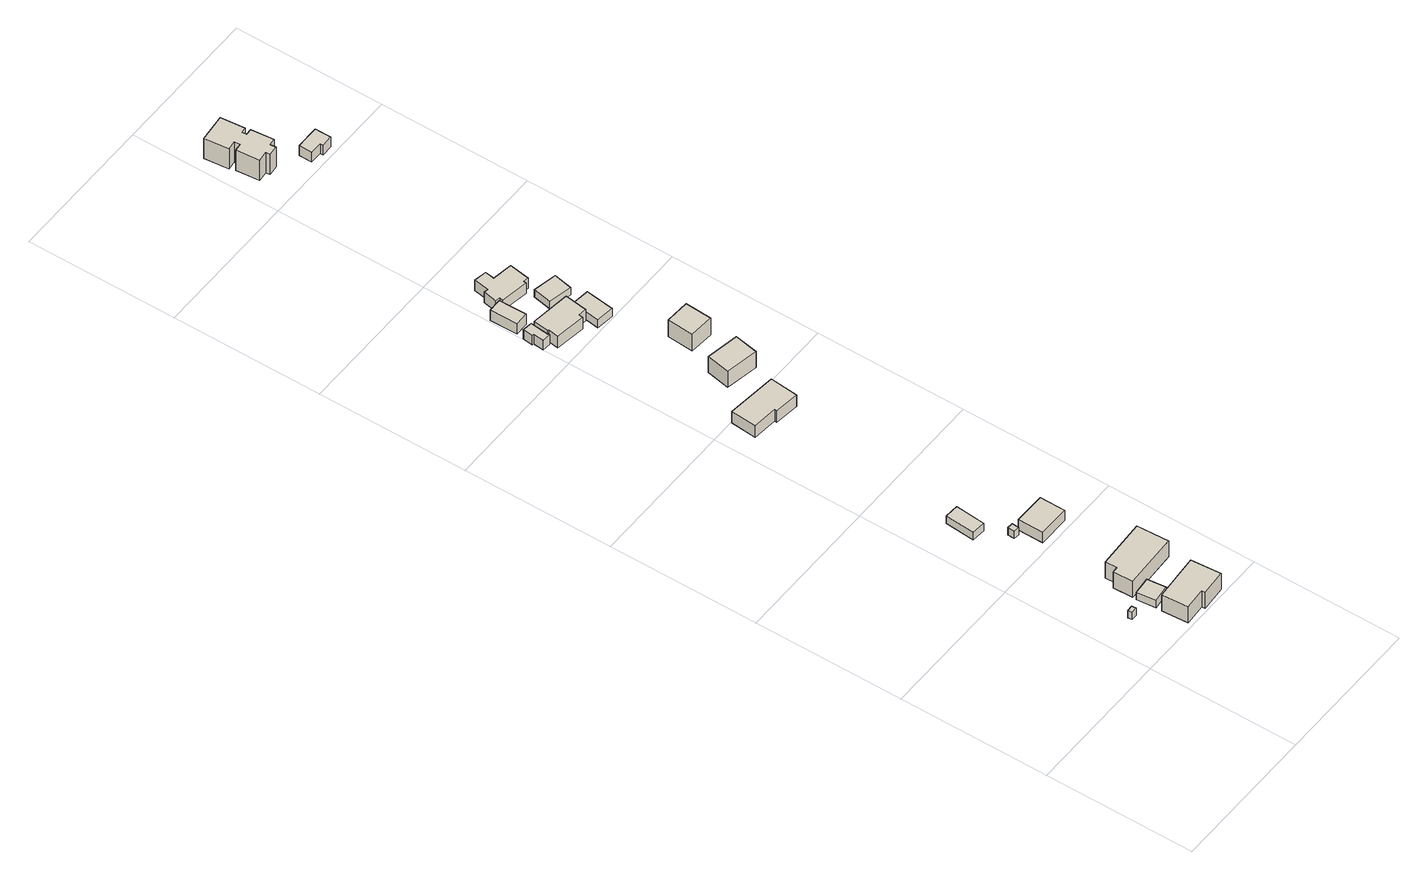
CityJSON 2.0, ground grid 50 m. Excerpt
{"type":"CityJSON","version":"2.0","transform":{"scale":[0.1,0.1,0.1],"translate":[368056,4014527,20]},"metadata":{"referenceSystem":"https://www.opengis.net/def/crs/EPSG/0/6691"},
"CityObjects":{
"building1":{"type":"Building","attributes":{"枝番":1,"利根川水系渡良瀬川洪水浸水想定区域（計画規模）.規模":"L1","利根川水系渡良瀬川洪水浸水想定区域（計画規模）.浸水ランク":"1","利根川水系渡良瀬川洪水浸水想定区域（計画規模）.浸水深":0.18,"利根川水系渡良瀬川洪水浸水想定区域（想定最大規模）.規模":"L2","利根川水系渡良瀬川洪水浸水想定区域（想定最大規模）.浸水ランク":"2","利根川水系渡良瀬川洪水浸水想定区域（想定最大規模）.浸水深":2.24,"利根川水系渡良瀬川洪水浸水想定区域（想定最大規模）.継続時間":7.4,"usage":"411","BuildingDetails.prefecture":"10","BuildingDetails.city":"10207","BuildingDetails.surveyYear":2016},"geometry":[{"type":"Solid","lod":"1","boundaries":[[[[0,1,2,3]],[[2,4,5,3]],[[1,6,4,2]],[[0,7,6,1]],[[3,5,7,0]],[[4,6,7,5]]]]}]},
"building2":{"type":"Building","attributes":{"枝番":1,"利根川水系渡良瀬川洪水浸水想定区域（計画規模）.規模":"L1","利根川水系渡良瀬川洪水浸水想定区域（計画規模）.浸水ランク":"1","利根川水系渡良瀬川洪水浸水想定区域（計画規模）.浸水深":0.28,"利根川水系渡良瀬川洪水浸水想定区域（想定最大規模）.規模":"L2","利根川水系渡良瀬川洪水浸水想定区域（想定最大規模）.浸水ランク":"2","利根川水系渡良瀬川洪水浸水想定区域（想定最大規模）.浸水深":2.33,"利根川水系渡良瀬川洪水浸水想定区域（想定最大規模）.継続時間":7.4,"BuildingDetails.prefecture":"10","BuildingDetails.city":"10207"},"geometry":[{"type":"Solid","lod":"1","boundaries":[[[[8,9,10,11]],[[10,12,13,11]],[[9,14,12,10]],[[8,15,14,9]],[[11,13,15,8]],[[12,14,15,13]]]]}]},
"building3":{"type":"Building","attributes":{"枝番":1,"利根川水系渡良瀬川洪水浸水想定区域（計画規模）.規模":"L1","利根川水系渡良瀬川洪水浸水想定区域（計画規模）.浸水ランク":"1","利根川水系渡良瀬川洪水浸水想定区域（計画規模）.浸水深":0.08,"利根川水系渡良瀬川洪水浸水想定区域（想定最大規模）.規模":"L2","利根川水系渡良瀬川洪水浸水想定区域（想定最大規模）.浸水ランク":"2","利根川水系渡良瀬川洪水浸水想定区域（想定最大規模）.浸水深":2.02,"利根川水系渡良瀬川洪水浸水想定区域（想定最大規模）.継続時間":7.4,"usage":"411","measuredHeight":7.5,"BuildingDetails.prefecture":"10","BuildingDetails.city":"10207","BuildingDetails.surveyYear":2016},"geometry":[{"type":"Solid","lod":"1","boundaries":[[[[16,17,18,19,20,21]],[[20,22,23,21]],[[19,24,22,20]],[[18,25,24,19]],[[17,26,25,18]],[[16,27,26,17]],[[21,23,27,16]],[[22,24,25,26,27,23]]]]}]},
"building4":{"type":"Building","attributes":{"枝番":1,"利根川水系渡良瀬川洪水浸水想定区域（計画規模）.規模":"L1","利根川水系渡良瀬川洪水浸水想定区域（計画規模）.浸水ランク":"1","利根川水系渡良瀬川洪水浸水想定区域（計画規模）.浸水深":0.08,"利根川水系渡良瀬川洪水浸水想定区域（想定最大規模）.規模":"L2","利根川水系渡良瀬川洪水浸水想定区域（想定最大規模）.浸水ランク":"2","利根川水系渡良瀬川洪水浸水想定区域（想定最大規模）.浸水深":2.14,"利根川水系渡良瀬川洪水浸水想定区域（想定最大規模）.継続時間":7.8,"利根川水系多々良川洪水浸水想定区域（想定最大規模）.規模":"L2","利根川水系多々良川洪水浸水想定区域（想定最大規模）.浸水ランク":"1","利根川水系多々良川洪水浸水想定区域（想定最大規模）.浸水深":0.04,"usage":"411","measuredHeight":8.2,"BuildingDetails.prefecture":"10","BuildingDetails.city":"10207","BuildingDetails.surveyYear":2016},"geometry":[{"type":"Solid","lod":"1","boundaries":[[[[28,29,30,31,32,33]],[[32,34,35,33]],[[31,36,34,32]],[[30,37,36,31]],[[29,38,37,30]],[[28,39,38,29]],[[33,35,39,28]],[[34,36,37,38,39,35]]]]}]},
"building5":{"type":"Building","attributes":{"枝番":1,"利根川水系渡良瀬川洪水浸水想定区域（計画規模）.規模":"L1","利根川水系渡良瀬川洪水浸水想定区域（計画規模）.浸水ランク":"1","利根川水系渡良瀬川洪水浸水想定区域（計画規模）.浸水深":0.28,"利根川水系渡良瀬川洪水浸水想定区域（想定最大規模）.規模":"L2","利根川水系渡良瀬川洪水浸水想定区域（想定最大規模）.浸水ランク":"2","利根川水系渡良瀬川洪水浸水想定区域（想定最大規模）.浸水深":2.35,"利根川水系渡良瀬川洪水浸水想定区域（想定最大規模）.継続時間":8.1,"利根川水系矢場川洪水浸水想定区域（想定最大規模）.規模":"L2","利根川水系矢場川洪水浸水想定区域（想定最大規模）.浸水ランク":"1","利根川水系矢場川洪水浸水想定区域（想定最大規模）.浸水深":0.1,"利根川水系多々良川洪水浸水想定区域（想定最大規模）.規模":"L2","利根川水系多々良川洪水浸水想定区域（想定最大規模）.浸水ランク":"1","利根川水系多々良川洪水浸水想定区域（想定最大規模）.浸水深":0.14,"measuredHeight":3.4,"BuildingDetails.prefecture":"10","BuildingDetails.city":"10207"},"geometry":[{"type":"Solid","lod":"1","boundaries":[[[[40,41,42,43]],[[42,44,45,43]],[[41,46,44,42]],[[40,47,46,41]],[[43,45,47,40]],[[44,46,47,45]]]]}]},
"building6":{"type":"Building","attributes":{"枝番":1,"利根川水系渡良瀬川洪水浸水想定区域（計画規模）.規模":"L1","利根川水系渡良瀬川洪水浸水想定区域（計画規模）.浸水ランク":"2","利根川水系渡良瀬川洪水浸水想定区域（計画規模）.浸水深":0.57,"利根川水系渡良瀬川洪水浸水想定区域（想定最大規模）.規模":"L2","利根川水系渡良瀬川洪水浸水想定区域（想定最大規模）.浸水ランク":"2","利根川水系渡良瀬川洪水浸水想定区域（想定最大規模）.浸水深":2.65,"利根川水系渡良瀬川洪水浸水想定区域（想定最大規模）.継続時間":8.3,"利根川水系矢場川洪水浸水想定区域（想定最大規模）.規模":"L2","利根川水系矢場川洪水浸水想定区域（想定最大規模）.浸水ランク":"1","利根川水系矢場川洪水浸水想定区域（想定最大規模）.浸水深":0.43,"利根川水系多々良川洪水浸水想定区域（想定最大規模）.規模":"L2","利根川水系多々良川洪水浸水想定区域（想定最大規模）.浸水ランク":"1","利根川水系多々良川洪水浸水想定区域（想定最大規模）.浸水深":0.49,"BuildingDetails.prefecture":"10","BuildingDetails.city":"10207"},"geometry":[{"type":"Solid","lod":"1","boundaries":[[[[48,49,50,51]],[[50,52,53,51]],[[49,54,52,50]],[[48,55,54,49]],[[51,53,55,48]],[[52,54,55,53]]]]}]},
"building7":{"type":"Building","attributes":{"枝番":1,"利根川水系渡良瀬川洪水浸水想定区域（計画規模）.規模":"L1","利根川水系渡良瀬川洪水浸水想定区域（計画規模）.浸水ランク":"1","利根川水系渡良瀬川洪水浸水想定区域（計画規模）.浸水深":0.08,"利根川水系渡良瀬川洪水浸水想定区域（想定最大規模）.規模":"L2","利根川水系渡良瀬川洪水浸水想定区域（想定最大規模）.浸水ランク":"2","利根川水系渡良瀬川洪水浸水想定区域（想定最大規模）.浸水深":2.15,"利根川水系渡良瀬川洪水浸水想定区域（想定最大規模）.継続時間":8.3,"利根川水系矢場川洪水浸水想定区域（想定最大規模）.規模":"L2","利根川水系矢場川洪水浸水想定区域（想定最大規模）.浸水ランク":"1","利根川水系矢場川洪水浸水想定区域（想定最大規模）.浸水深":0.23,"利根川水系多々良川洪水浸水想定区域（想定最大規模）.規模":"L2","利根川水系多々良川洪水浸水想定区域（想定最大規模）.浸水ランク":"1","利根川水系多々良川洪水浸水想定区域（想定最大規模）.浸水深":0.28,"measuredHeight":5.2,"BuildingDetails.prefecture":"10","BuildingDetails.city":"10207"},"geometry":[{"type":"Solid","lod":"1","boundaries":[[[[56,57,58,59]],[[58,60,61,59]],[[57,62,60,58]],[[56,63,62,57]],[[59,61,63,56]],[[60,62,63,61]]]]}]},
"building8":{"type":"Building","attributes":{"枝番":1,"利根川水系渡良瀬川洪水浸水想定区域（計画規模）.規模":"L1","利根川水系渡良瀬川洪水浸水想定区域（計画規模）.浸水ランク":"1","利根川水系渡良瀬川洪水浸水想定区域（計画規模）.浸水深":0.09,"利根川水系渡良瀬川洪水浸水想定区域（想定最大規模）.規模":"L2","利根川水系渡良瀬川洪水浸水想定区域（想定最大規模）.浸水ランク":"2","利根川水系渡良瀬川洪水浸水想定区域（想定最大規模）.浸水深":2.12,"利根川水系渡良瀬川洪水浸水想定区域（想定最大規模）.継続時間":8.1,"usage":"411","measuredHeight":5.9,"BuildingDetails.prefecture":"10","BuildingDetails.city":"10207","BuildingDetails.surveyYear":2016},"geometry":[{"type":"Solid","lod":"1","boundaries":[[[[64,65,66,67,68,69]],[[68,70,71,69]],[[67,72,70,68]],[[66,73,72,67]],[[65,74,73,66]],[[64,75,74,65]],[[69,71,75,64]],[[70,72,73,74,75,71]]]]}]},
"building9":{"type":"Building","attributes":{"枝番":1,"利根川水系渡良瀬川洪水浸水想定区域（計画規模）.規模":"L1","利根川水系渡良瀬川洪水浸水想定区域（計画規模）.浸水ランク":"2","利根川水系渡良瀬川洪水浸水想定区域（計画規模）.浸水深":1.42,"利根川水系渡良瀬川洪水浸水想定区域（計画規模）.継続時間":3.3,"利根川水系渡良瀬川洪水浸水想定区域（想定最大規模）.規模":"L2","利根川水系渡良瀬川洪水浸水想定区域（想定最大規模）.浸水ランク":"3","利根川水系渡良瀬川洪水浸水想定区域（想定最大規模）.浸水深":3.43,"利根川水系渡良瀬川洪水浸水想定区域（想定最大規模）.継続時間":15.9,"利根川水系多々良川洪水浸水想定区域（想定最大規模）.規模":"L2","利根川水系多々良川洪水浸水想定区域（想定最大規模）.浸水ランク":"2","利根川水系多々良川洪水浸水想定区域（想定最大規模）.浸水深":1.02,"measuredHeight":4.4,"BuildingDetails.prefecture":"10","BuildingDetails.city":"10207"},"geometry":[{"type":"Solid","lod":"1","boundaries":[[[[76,77,78,79,80,81,82,83]],[[82,84,85,83]],[[81,86,84,82]],[[80,87,86,81]],[[79,88,87,80]],[[78,89,88,79]],[[77,90,89,78]],[[76,91,90,77]],[[83,85,91,76]],[[84,86,87,88,89,90,91,85]]]]}]},
"building10":{"type":"Building","attributes":{"枝番":1,"利根川水系渡良瀬川洪水浸水想定区域（計画規模）.規模":"L1","利根川水系渡良瀬川洪水浸水想定区域（計画規模）.浸水ランク":"2","利根川水系渡良瀬川洪水浸水想定区域（計画規模）.浸水深":1.32,"利根川水系渡良瀬川洪水浸水想定区域（計画規模）.継続時間":3.3,"利根川水系渡良瀬川洪水浸水想定区域（想定最大規模）.規模":"L2","利根川水系渡良瀬川洪水浸水想定区域（想定最大規模）.浸水ランク":"3","利根川水系渡良瀬川洪水浸水想定区域（想定最大規模）.浸水深":3.33,"利根川水系渡良瀬川洪水浸水想定区域（想定最大規模）.継続時間":15.9,"利根川水系多々良川洪水浸水想定区域（想定最大規模）.規模":"L2","利根川水系多々良川洪水浸水想定区域（想定最大規模）.浸水ランク":"2","利根川水系多々良川洪水浸水想定区域（想定最大規模）.浸水深":0.92,"usage":"411","measuredHeight":4.4,"BuildingDetails.prefecture":"10","BuildingDetails.city":"10207","BuildingDetails.surveyYear":2016},"geometry":[{"type":"Solid","lod":"1","boundaries":[[[[92,93,94,95]],[[94,96,97,95]],[[93,98,96,94]],[[92,99,98,93]],[[95,97,99,92]],[[96,98,99,97]]]]}]},
"building11":{"type":"Building","attributes":{"枝番":1,"利根川水系渡良瀬川洪水浸水想定区域（計画規模）.規模":"L1","利根川水系渡良瀬川洪水浸水想定区域（計画規模）.浸水ランク":"1","利根川水系渡良瀬川洪水浸水想定区域（計画規模）.浸水深":0.3,"利根川水系渡良瀬川洪水浸水想定区域（想定最大規模）.規模":"L2","利根川水系渡良瀬川洪水浸水想定区域（想定最大規模）.浸水ランク":"2","利根川水系渡良瀬川洪水浸水想定区域（想定最大規模）.浸水深":2.33,"利根川水系渡良瀬川洪水浸水想定区域（想定最大規模）.継続時間":8.1,"usage":"411","measuredHeight":7.5,"BuildingDetails.prefecture":"10","BuildingDetails.city":"10207","BuildingDetails.surveyYear":2016},"geometry":[{"type":"Solid","lod":"1","boundaries":[[[[100,101,102,103]],[[102,104,105,103]],[[101,106,104,102]],[[100,107,106,101]],[[103,105,107,100]],[[104,106,107,105]]]]}]},
"building12":{"type":"Building","attributes":{"枝番":1,"利根川水系渡良瀬川洪水浸水想定区域（計画規模）.規模":"L1","利根川水系渡良瀬川洪水浸水想定区域（計画規模）.浸水ランク":"1","利根川水系渡良瀬川洪水浸水想定区域（計画規模）.浸水深":0.22,"利根川水系渡良瀬川洪水浸水想定区域（計画規模）.継続時間":3.3,"利根川水系渡良瀬川洪水浸水想定区域（想定最大規模）.規模":"L2","利根川水系渡良瀬川洪水浸水想定区域（想定最大規模）.浸水ランク":"2","利根川水系渡良瀬川洪水浸水想定区域（想定最大規模）.浸水深":2.23,"利根川水系渡良瀬川洪水浸水想定区域（想定最大規模）.継続時間":15.9,"利根川水系多々良川洪水浸水想定区域（想定最大規模）.規模":"L2","利根川水系多々良川洪水浸水想定区域（想定最大規模）.浸水ランク":"2","利根川水系多々良川洪水浸水想定区域（想定最大規模）.浸水深":1.02,"usage":"411","measuredHeight":5.4,"BuildingDetails.prefecture":"10","BuildingDetails.city":"10207","BuildingDetails.surveyYear":2016},"geometry":[{"type":"Solid","lod":"1","boundaries":[[[[108,109,110,111,112,113,114,115]],[[114,116,117,115]],[[113,118,116,114]],[[112,119,118,113]],[[111,120,119,112]],[[110,121,120,111]],[[109,122,121,110]],[[108,123,122,109]],[[115,117,123,108]],[[116,118,119,120,121,122,123,117]]]]}]},
"building13":{"type":"Building","attributes":{"枝番":1,"利根川水系渡良瀬川洪水浸水想定区域（計画規模）.規模":"L1","利根川水系渡良瀬川洪水浸水想定区域（計画規模）.浸水ランク":"1","利根川水系渡良瀬川洪水浸水想定区域（計画規模）.浸水深":0.12,"利根川水系渡良瀬川洪水浸水想定区域（計画規模）.継続時間":3.3,"利根川水系渡良瀬川洪水浸水想定区域（想定最大規模）.規模":"L2","利根川水系渡良瀬川洪水浸水想定区域（想定最大規模）.浸水ランク":"2","利根川水系渡良瀬川洪水浸水想定区域（想定最大規模）.浸水深":2.12,"利根川水系渡良瀬川洪水浸水想定区域（想定最大規模）.継続時間":15.9,"利根川水系多々良川洪水浸水想定区域（想定最大規模）.規模":"L2","利根川水系多々良川洪水浸水想定区域（想定最大規模）.浸水ランク":"1","利根川水系多々良川洪水浸水想定区域（想定最大規模）.浸水深":0.12,"usage":"411","measuredHeight":5,"BuildingDetails.prefecture":"10","BuildingDetails.city":"10207","BuildingDetails.surveyYear":2016},"geometry":[{"type":"Solid","lod":"1","boundaries":[[[[124,125,126,127,128,129,130,131,132,133,134,135]],[[134,136,137,135]],[[133,138,136,134]],[[132,139,138,133]],[[131,140,139,132]],[[130,141,140,131]],[[129,142,141,130]],[[128,143,142,129]],[[127,144,143,128]],[[126,145,144,127]],[[125,146,145,126]],[[124,147,146,125]],[[135,137,147,124]],[[136,138,139,140,141,142,143,144,145,146,147,137]]]]}]},
"building14":{"type":"Building","attributes":{"枝番":1,"利根川水系渡良瀬川洪水浸水想定区域（計画規模）.規模":"L1","利根川水系渡良瀬川洪水浸水想定区域（計画規模）.浸水ランク":"1","利根川水系渡良瀬川洪水浸水想定区域（計画規模）.浸水深":0.22,"利根川水系渡良瀬川洪水浸水想定区域（想定最大規模）.規模":"L2","利根川水系渡良瀬川洪水浸水想定区域（想定最大規模）.浸水ランク":"2","利根川水系渡良瀬川洪水浸水想定区域（想定最大規模）.浸水深":2.23,"利根川水系渡良瀬川洪水浸水想定区域（想定最大規模）.継続時間":7.8,"usage":"411","measuredHeight":3.9,"BuildingDetails.prefecture":"10","BuildingDetails.city":"10207","BuildingDetails.surveyYear":2016},"geometry":[{"type":"Solid","lod":"1","boundaries":[[[[148,149,150,151]],[[150,152,153,151]],[[149,154,152,150]],[[148,155,154,149]],[[151,153,155,148]],[[152,154,155,153]]]]}]},
"building15":{"type":"Building","attributes":{"枝番":1,"利根川水系渡良瀬川洪水浸水想定区域（計画規模）.規模":"L1","利根川水系渡良瀬川洪水浸水想定区域（計画規模）.浸水ランク":"1","利根川水系渡良瀬川洪水浸水想定区域（計画規模）.浸水深":0.11,"利根川水系渡良瀬川洪水浸水想定区域（想定最大規模）.規模":"L2","利根川水系渡良瀬川洪水浸水想定区域（想定最大規模）.浸水ランク":"2","利根川水系渡良瀬川洪水浸水想定区域（想定最大規模）.浸水深":2.12,"利根川水系渡良瀬川洪水浸水想定区域（想定最大規模）.継続時間":8.7,"利根川水系多々良川洪水浸水想定区域（想定最大規模）.規模":"L2","利根川水系多々良川洪水浸水想定区域（想定最大規模）.浸水ランク":"1","利根川水系多々良川洪水浸水想定区域（想定最大規模）.浸水深":0.12,"usage":"411","measuredHeight":7.5,"BuildingDetails.prefecture":"10","BuildingDetails.city":"10207","BuildingDetails.surveyYear":2016},"geometry":[{"type":"Solid","lod":"1","boundaries":[[[[156,157,158,159]],[[158,160,161,159]],[[157,162,160,158]],[[156,163,162,157]],[[159,161,163,156]],[[160,162,163,161]]]]}]},
"building16":{"type":"Building","attributes":{"枝番":1,"利根川水系渡良瀬川洪水浸水想定区域（計画規模）.規模":"L1","利根川水系渡良瀬川洪水浸水想定区域（計画規模）.浸水ランク":"1","利根川水系渡良瀬川洪水浸水想定区域（計画規模）.浸水深":0.12,"利根川水系渡良瀬川洪水浸水想定区域（想定最大規模）.規模":"L2","利根川水系渡良瀬川洪水浸水想定区域（想定最大規模）.浸水ランク":"2","利根川水系渡良瀬川洪水浸水想定区域（想定最大規模）.浸水深":2.12,"利根川水系渡良瀬川洪水浸水想定区域（想定最大規模）.継続時間":7.8,"利根川水系多々良川洪水浸水想定区域（想定最大規模）.規模":"L2","usage":"411","BuildingDetails.prefecture":"10","BuildingDetails.city":"10207","BuildingDetails.surveyYear":2016},"geometry":[{"type":"Solid","lod":"1","boundaries":[[[[164,165,166,167]],[[166,168,169,167]],[[165,170,168,166]],[[164,171,170,165]],[[167,169,171,164]],[[168,170,171,169]]]]}]},
"building17":{"type":"Building","attributes":{"枝番":1,"利根川水系渡良瀬川洪水浸水想定区域（計画規模）.規模":"L1","利根川水系渡良瀬川洪水浸水想定区域（計画規模）.浸水ランク":"1","利根川水系渡良瀬川洪水浸水想定区域（計画規模）.浸水深":0.11,"利根川水系渡良瀬川洪水浸水想定区域（想定最大規模）.規模":"L2","利根川水系渡良瀬川洪水浸水想定区域（想定最大規模）.浸水ランク":"2","利根川水系渡良瀬川洪水浸水想定区域（想定最大規模）.浸水深":1.74,"利根川水系渡良瀬川洪水浸水想定区域（想定最大規模）.継続時間":7.9,"usage":"422","measuredHeight":15.7,"BuildingDetails.prefecture":"10","BuildingDetails.city":"10207","BuildingDetails.surveyYear":2016},"geometry":[{"type":"Solid","lod":"1","boundaries":[[[[172,173,174,175,176,177,178,179,180,181,182,183,184,185,186,187]],[[186,188,189,187]],[[185,190,188,186]],[[184,191,190,185]],[[183,192,191,184]],[[182,193,192,183]],[[181,194,193,182]],[[180,195,194,181]],[[179,196,195,180]],[[178,197,196,179]],[[177,198,197,178]],[[176,199,198,177]],[[175,200,199,176]],[[174,201,200,175]],[[173,202,201,174]],[[172,203,202,173]],[[187,189,203,172]],[[188,190,191,192,193,194,195,196,197,198,199,200,201,202,203,189]]]]}]},
"building18":{"type":"Building","attributes":{"枝番":1,"利根川水系渡良瀬川洪水浸水想定区域（計画規模）.規模":"L1","利根川水系渡良瀬川洪水浸水想定区域（計画規模）.浸水ランク":"1","利根川水系渡良瀬川洪水浸水想定区域（計画規模）.浸水深":0.21,"利根川水系渡良瀬川洪水浸水想定区域（想定最大規模）.規模":"L2","利根川水系渡良瀬川洪水浸水想定区域（想定最大規模）.浸水ランク":"2","利根川水系渡良瀬川洪水浸水想定区域（想定最大規模）.浸水深":2.14,"利根川水系渡良瀬川洪水浸水想定区域（想定最大規模）.継続時間":7.6,"measuredHeight":7.6,"BuildingDetails.prefecture":"10","BuildingDetails.city":"10207"},"geometry":[{"type":"Solid","lod":"1","boundaries":[[[[204,205,206,207,208,209]],[[208,210,211,209]],[[207,212,210,208]],[[206,213,212,207]],[[205,214,213,206]],[[204,215,214,205]],[[209,211,215,204]],[[210,212,213,214,215,211]]]]}]}
},
"vertices":[
[115,159,16],[135,160,16],[136,145,16],[116,145,16],[136,145,46],[116,145,46],[135,160,46],[115,159,46],
[185,180,16],[243,185,16],[250,123,16],[192,117,16],[250,123,46],[192,117,46],[243,185,46],[185,180,46],
[268,14,17],[197,9,17],[191,97,17],[346,108,17],[354,9,17],[269,2,17],[354,9,83],[269,2,83],[346,108,83],[191,97,83],[197,9,83],[268,14,83],
[185,259,15],[204,260,15],[202,299,15],[366,307,15],[371,202,15],[187,193,15],[371,202,81],[187,193,81],[366,307,81],[202,299,81],[204,260,81],[185,259,81],
[107,685,13],[115,783,13],[161,780,13],[153,681,13],[161,780,44],[153,681,44],[115,783,44],[107,685,44],
[177,594,14],[179,617,14],[198,615,14],[196,592,14],[198,615,44],[196,592,44],[179,617,44],[177,594,44],
[210,604,15],[315,603,15],[315,518,15],[210,519,15],[315,518,57],[210,519,57],[315,603,57],[210,604,57],
[149,1390,17],[150,1398,17],[67,1406,17],[75,1492,17],[240,1474,17],[231,1381,17],[240,1474,64],[231,1381,64],[75,1492,64],[67,1406,64],[150,1398,64],[149,1390,64],
[2,2089,6],[6,2124,6],[0,2125,6],[4,2158,6],[36,2154,6],[29,2093,6],[31,2093,6],[30,2086,6],[31,2093,45],[30,2086,45],[29,2093,45],[36,2154,45],[4,2158,45],[0,2125,45],[6,2124,45],[2,2089,45],
[7,2275,7],[52,2275,7],[53,2184,7],[8,2183,7],[53,2184,49],[8,2183,49],[52,2275,49],[7,2275,49],
[180,1582,14],[195,1659,14],[303,1639,14],[288,1561,14],[303,1639,79],[288,1561,79],[195,1659,79],[180,1582,79],
[30,2058,9],[35,2094,9],[32,2094,9],[39,2146,9],[169,2129,9],[159,2055,9],[132,2058,9],[130,2044,9],[132,2058,56],[130,2044,56],[159,2055,56],[169,2129,56],[39,2146,56],[32,2094,56],[35,2094,56],[30,2058,56],
[55,2266,10],[57,2277,10],[42,2280,10],[50,2326,10],[64,2324,10],[72,2374,10],[114,2367,10],[109,2335,10],[176,2325,10],[165,2257,10],[148,2260,10],[147,2251,10],[148,2260,53],[147,2251,53],[165,2257,53],[176,2325,53],[109,2335,53],[114,2367,53],[72,2374,53],[64,2324,53],[50,2326,53],[42,2280,53],[57,2277,53],[55,2266,53],
[153,2009,15],[166,2103,15],[224,2095,15],[212,2001,15],[224,2095,47],[212,2001,47],[166,2103,47],[153,2009,47],
[236,1743,13],[241,1830,13],[321,1825,13],[316,1737,13],[321,1825,82],[316,1737,82],[241,1830,82],[236,1743,82],
[133,2159,16],[145,2221,16],[223,2205,16],[210,2143,16],[223,2205,46],[210,2143,46],[145,2221,46],[133,2159,46],
[92,3107,17],[58,3104,17],[51,3181,17],[76,3184,17],[74,3202,17],[44,3199,17],[36,3280,17],[127,3289,17],[135,3208,17],[117,3206,17],[119,3191,17],[139,3193,17],[147,3118,17],[124,3115,17],[126,3096,17],[94,3093,17],[126,3096,100],[94,3093,100],[124,3115,100],[147,3118,100],[139,3193,100],[119,3191,100],[117,3206,100],[135,3208,100],[127,3289,100],[36,3280,100],[44,3199,100],[74,3202,100],[76,3184,100],[51,3181,100],[58,3104,100],[92,3107,100],
[242,3027,15],[201,3027,15],[202,3071,15],[280,3071,15],[280,3017,15],[242,3017,15],[280,3017,55],[242,3017,55],[280,3071,55],[202,3071,55],[201,3027,55],[242,3027,55]
]}
